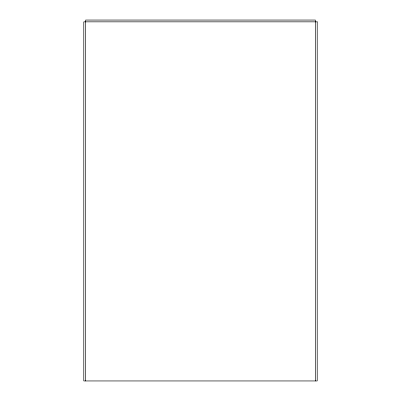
<?xml version="1.0" encoding="UTF-8"?>
<svg xmlns="http://www.w3.org/2000/svg" width="401" height="401" viewBox="0 0 401 401"><rect width="100%" height="100%" fill="white"/><g stroke="black" fill="none" stroke-linecap="round" stroke-linejoin="round"><path stroke-width="0.6" d="M315.412 380.95L315.412 20.05L85.588 20.05L85.588 380.95M317.211 21.844L83.789 21.844L83.789 380.95L317.211 380.95L317.211 21.844"/></g></svg>
